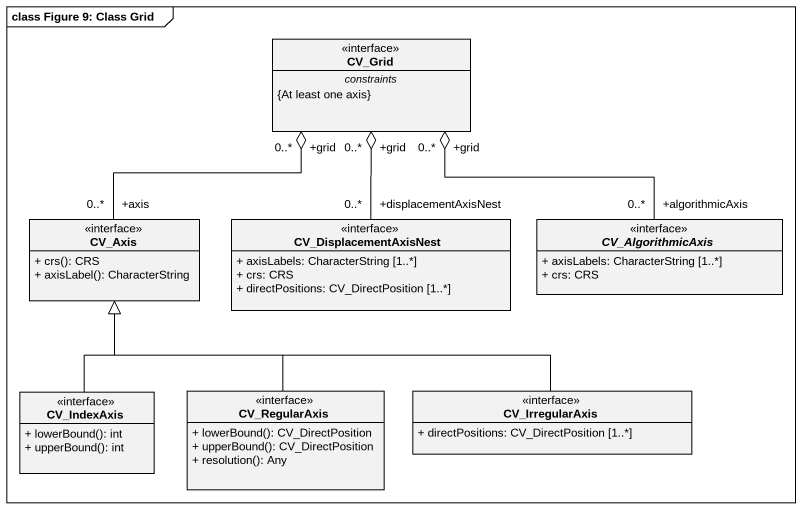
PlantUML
@startuml
mainframe class Figure 9: Class Grid
hide circle
hide empty members
skinparam classAttributeIconSize 0
class CV_Grid <<interface>> {
  -- constraints --
  {At least one axis}
}
class CV_Axis <<interface>> {
  + crs(): CRS
  + axisLabel(): CharacterString
}
class CV_DisplacementAxisNest <<interface>> {
  + axisLabels: CharacterString [1..*]
  + crs: CRS
  + directPositions: CV_DirectPosition [1..*]
}
abstract class CV_AlgorithmicAxis <<interface>> {
  + axisLabels: CharacterString [1..*]
  + crs: CRS
}
class CV_IndexAxis <<interface>> {
  + lowerBound(): int
  + upperBound(): int
}
class CV_RegularAxis <<interface>> {
  + lowerBound(): CV_DirectPosition
  + upperBound(): CV_DirectPosition
  + resolution(): Any
}
class CV_IrregularAxis <<interface>> {
  + directPositions: CV_DirectPosition [1..*]
}
CV_Axis "+axis\n0..*" -up-o "+grid\n0..*" CV_Grid
CV_DisplacementAxisNest "+displacementAxisNest\n0..*" -up-o "+grid\n0..*" CV_Grid
CV_AlgorithmicAxis "+algorithmicAxis\n0..*" -left-o "+grid\n0..*" CV_Grid
CV_IndexAxis -up-|> CV_Axis
CV_RegularAxis -up-|> CV_Axis
CV_IrregularAxis -left-|> CV_Axis
@enduml
